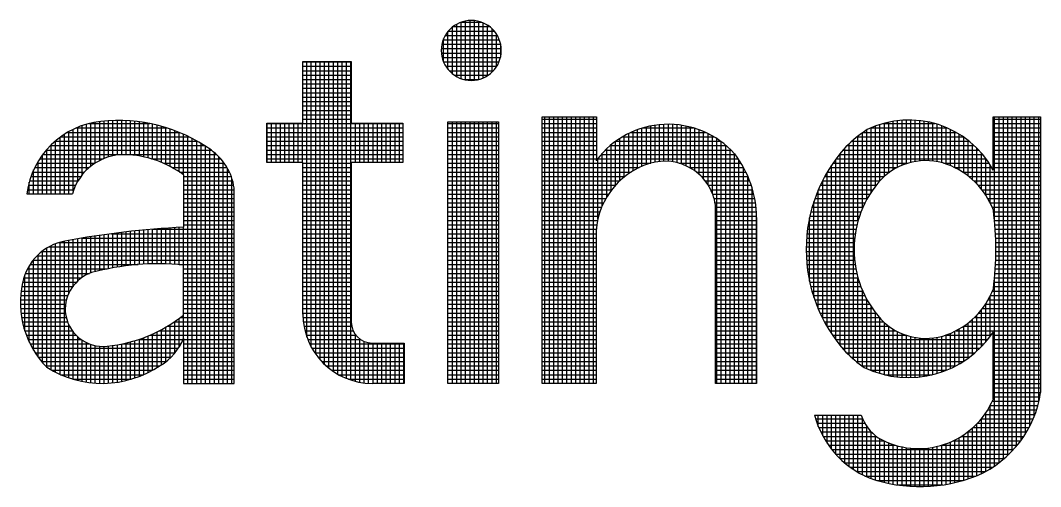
# Model space of a CAD drawing. Header units: inches. Extents: x 2203 to 3044, y -1 to 593.
# Drawn here: x 2920.937 to 2924.956, y 98.48 to 100.317 of the extents above; entities that cross this region are included whole.
import ezdxf

# ---------------------------------------------------------------- set-up
doc = ezdxf.new("R2010")
doc.units = ezdxf.units.IN
doc.header["$MEASUREMENT"] = 0
doc.layers.add('BG ÇÑ±¹Áö¿ª³\xad¹æ±â¼úÁÖ½ÄÈ¸»ç CI', color=7, linetype='Continuous')

msp = doc.modelspace()

# ---------------------------------------------------------------- linework, layer by layer
at = {"layer": 'BG ÇÑ±¹Áö¿ª³\xad¹æ±â¼úÁÖ½ÄÈ¸»ç CI', "color": 7, "linetype": 'Continuous', "lineweight": 25}
for p, q in [((2922.6723, 100.3099), (2922.7539, 100.3099)), ((2922.6733, 100.0877), (2922.6733, 100.3103)), ((2922.6906, 100.083), (2922.6906, 100.315)), ((2922.708, 100.0809), (2922.708, 100.3171)), ((2922.7254, 100.0815), (2922.7254, 100.3166)), ((2922.7427, 100.0846), (2922.7427, 100.3134)), ((2922.7601, 100.0906), (2922.7601, 100.3075)), ((2922.6212, 100.1247), (2922.6212, 100.2733)), ((2922.6227, 100.2752), (2922.8034, 100.2752)), ((2922.6385, 100.1073), (2922.6385, 100.2907)), ((2922.6409, 100.2926), (2922.7853, 100.2926)), ((2922.6559, 100.0956), (2922.6559, 100.3024)), ((2922.7774, 100.0999), (2922.7774, 100.2981)), ((2922.7948, 100.1136), (2922.7948, 100.2844)), ((2922.8122, 100.1346), (2922.8122, 100.2634)), ((2922.5974, 100.2231), (2922.8288, 100.2231)), ((2922.6024, 100.2405), (2922.8238, 100.2405)), ((2922.6038, 100.154), (2922.6038, 100.244)), ((2922.6106, 100.2579), (2922.8156, 100.2579)), ((2922.5951, 100.2058), (2922.8311, 100.2058)), ((2922.5954, 100.1884), (2922.8308, 100.1884)), ((2922.8295, 100.1788), (2922.8295, 100.2192)), ((2922.0498, 99.9123), (2922.0498, 100.1558)), ((2922.0498, 100.1558), (2922.2403, 100.1558)), ((2922.0498, 100.1537), (2922.2403, 100.1537)), ((2922.0655, 99.0688), (2922.0655, 100.1558)), ((2922.0829, 99.0298), (2922.0829, 100.1558)), ((2922.1002, 99.0019), (2922.1002, 100.1558)), ((2922.1176, 98.9799), (2922.1176, 100.1558)), ((2922.135, 98.9618), (2922.135, 100.1558)), ((2922.1523, 98.9466), (2922.1523, 100.1558)), ((2922.1697, 98.9338), (2922.1697, 100.1558)), ((2922.1871, 98.9229), (2922.1871, 100.1558)), ((2922.2044, 98.9138), (2922.2044, 100.1558)), ((2922.2218, 98.9061), (2922.2218, 100.1558)), ((2922.2391, 98.8999), (2922.2391, 100.1558)), ((2922.2403, 100.1558), (2922.2403, 99.9123)), ((2922.5983, 100.171), (2922.8279, 100.171)), ((2922.6039, 100.1537), (2922.8222, 100.1537)), ((2922.0498, 100.1363), (2922.2403, 100.1363)), ((2922.0498, 100.1189), (2922.2403, 100.1189)), ((2922.6129, 100.1363), (2922.8133, 100.1363)), ((2922.6262, 100.1189), (2922.8, 100.1189)), ((2922.0498, 100.1016), (2922.2403, 100.1016)), ((2922.0498, 100.0842), (2922.2403, 100.0842)), ((2922.0498, 100.0668), (2922.2403, 100.0668)), ((2922.6462, 100.1016), (2922.78, 100.1016)), ((2922.685, 100.0842), (2922.7412, 100.0842)), ((2922.0498, 100.0495), (2922.2403, 100.0495)), ((2922.0498, 100.0321), (2922.2403, 100.0321)), ((2922.0498, 100.0148), (2922.2403, 100.0148)), ((2922.0498, 99.9974), (2922.2403, 99.9974)), ((2922.0498, 99.98), (2922.2403, 99.98)), ((2922.0498, 99.9627), (2922.2403, 99.9627)), ((2922.0498, 99.9453), (2922.2403, 99.9453)), ((2921.1799, 99.7083), (2921.1799, 99.9024)), ((2921.1973, 99.7275), (2921.1973, 99.908)), ((2921.2065, 99.9106), (2921.4471, 99.9106)), ((2921.2146, 99.7428), (2921.2146, 99.9126)), ((2921.232, 99.7551), (2921.232, 99.9161)), ((2921.2494, 99.765), (2921.2494, 99.9187)), ((2921.2667, 99.7729), (2921.2667, 99.9205)), ((2921.2841, 99.779), (2921.2841, 99.9218)), ((2921.3015, 99.7834), (2921.3015, 99.9226)), ((2921.3188, 99.7863), (2921.3188, 99.923)), ((2921.3362, 99.7878), (2921.3362, 99.9228)), ((2921.3536, 99.7878), (2921.3536, 99.9222)), ((2921.3709, 99.7868), (2921.3709, 99.9211)), ((2921.3883, 99.785), (2921.3883, 99.9195)), ((2921.4057, 99.7825), (2921.4057, 99.9175)), ((2921.423, 99.7792), (2921.423, 99.9149)), ((2921.4404, 99.7751), (2921.4404, 99.9119)), ((2921.4577, 99.7701), (2921.4577, 99.9083)), ((2921.4751, 99.7644), (2921.4751, 99.9043)), ((2921.907, 99.7575), (2921.907, 99.9123)), ((2921.907, 99.9123), (2922.0498, 99.9123)), ((2921.907, 99.9106), (2922.4438, 99.9106)), ((2921.9092, 99.7575), (2921.9092, 99.9123)), ((2921.9266, 99.7575), (2921.9266, 99.9123)), ((2921.944, 99.7575), (2921.944, 99.9123)), ((2921.9613, 99.7575), (2921.9613, 99.9123)), ((2921.9787, 99.7575), (2921.9787, 99.9123)), ((2921.996, 99.7575), (2921.996, 99.9123)), ((2922.0134, 99.7575), (2922.0134, 99.9123)), ((2922.0308, 99.7575), (2922.0308, 99.9123)), ((2922.0481, 99.7575), (2922.0481, 99.9123)), ((2922.0498, 99.9279), (2922.2403, 99.9279)), ((2922.2403, 99.9123), (2922.4438, 99.9123)), ((2922.2565, 99.7575), (2922.2565, 99.9123)), ((2922.2739, 99.7575), (2922.2739, 99.9123)), ((2922.2912, 99.7575), (2922.2912, 99.9123)), ((2922.3086, 99.7575), (2922.3086, 99.9123)), ((2922.326, 99.7575), (2922.326, 99.9123)), ((2922.3433, 99.7575), (2922.3433, 99.9123)), ((2922.3607, 99.7575), (2922.3607, 99.9123)), ((2922.3781, 99.7575), (2922.3781, 99.9123)), ((2922.3954, 99.7575), (2922.3954, 99.9123)), ((2922.4128, 99.7575), (2922.4128, 99.9123)), ((2922.4302, 99.7575), (2922.4302, 99.9123)), ((2922.4438, 99.9123), (2922.4438, 99.7575)), ((2922.6202, 99.9175), (2922.8199, 99.9175)), ((2922.6202, 98.8866), (2922.6202, 99.9175)), ((2922.6202, 99.9106), (2922.8199, 99.9106)), ((2922.6212, 98.8866), (2922.6212, 99.9175)), ((2922.6385, 98.8866), (2922.6385, 99.9175)), ((2922.6559, 98.8866), (2922.6559, 99.9175)), ((2922.6733, 98.8866), (2922.6733, 99.9175)), ((2922.6906, 98.8866), (2922.6906, 99.9175)), ((2922.708, 98.8866), (2922.708, 99.9175)), ((2922.7254, 98.8866), (2922.7254, 99.9175)), ((2922.7427, 98.8866), (2922.7427, 99.9175)), ((2922.7601, 98.8866), (2922.7601, 99.9175)), ((2922.7774, 98.8866), (2922.7774, 99.9175)), ((2922.7948, 98.8866), (2922.7948, 99.9175)), ((2922.8122, 98.8866), (2922.8122, 99.9175)), ((2922.8199, 99.9175), (2922.8199, 98.8866)), ((2922.9917, 98.8866), (2922.9917, 99.937)), ((2922.9917, 99.937), (2923.2066, 99.937)), ((2922.9917, 99.9279), (2923.2066, 99.9279)), ((2922.9917, 99.9106), (2923.2066, 99.9106)), ((2923.0032, 98.8866), (2923.0032, 99.937)), ((2923.0206, 98.8866), (2923.0206, 99.937)), ((2923.0379, 98.8866), (2923.0379, 99.937)), ((2923.0553, 98.8866), (2923.0553, 99.937)), ((2923.0726, 98.8866), (2923.0726, 99.937)), ((2923.09, 98.8866), (2923.09, 99.937)), ((2923.1074, 98.8866), (2923.1074, 99.937)), ((2923.1247, 98.8866), (2923.1247, 99.937)), ((2923.1421, 98.8866), (2923.1421, 99.937)), ((2923.1595, 98.8866), (2923.1595, 99.937)), ((2923.1768, 98.8866), (2923.1768, 99.937)), ((2923.1942, 98.8866), (2923.1942, 99.937)), ((2923.2066, 99.937), (2923.2066, 99.7668)), ((2923.4373, 99.7585), (2923.4373, 99.904)), ((2923.4547, 99.7611), (2923.4547, 99.9061)), ((2923.472, 99.7622), (2923.472, 99.9073)), ((2923.4894, 99.7617), (2923.4894, 99.9077)), ((2923.5068, 99.7598), (2923.5068, 99.9073)), ((2923.5241, 99.7563), (2923.5241, 99.9059)), ((2923.5415, 99.7511), (2923.5415, 99.9037)), ((2924.3229, 99.6853), (2924.3229, 99.9069)), ((2924.3352, 99.9106), (2924.5389, 99.9106)), ((2924.3403, 99.7025), (2924.3403, 99.9119)), ((2924.3576, 99.7166), (2924.3576, 99.9161)), ((2924.375, 99.7283), (2924.375, 99.9194)), ((2924.3923, 99.738), (2924.3923, 99.9219)), ((2924.4097, 99.746), (2924.4097, 99.9235)), ((2924.4271, 99.7524), (2924.4271, 99.9244)), ((2924.4444, 99.7574), (2924.4444, 99.9245)), ((2924.4618, 99.761), (2924.4618, 99.9237)), ((2924.4792, 99.7633), (2924.4792, 99.9222)), ((2924.4965, 99.7644), (2924.4965, 99.9198)), ((2924.5139, 99.7643), (2924.5139, 99.9166)), ((2924.5313, 99.7629), (2924.5313, 99.9126)), ((2924.5486, 99.7603), (2924.5486, 99.9077)), ((2924.566, 99.7564), (2924.566, 99.9019)), ((2924.7693, 99.7272), (2924.7693, 99.9376)), ((2924.7693, 99.9376), (2924.9555, 99.9376)), ((2924.7693, 99.9279), (2924.9555, 99.9279)), ((2924.7693, 99.9106), (2924.9555, 99.9106)), ((2924.7744, 99.5237), (2924.7744, 99.9376)), ((2924.7917, 98.5735), (2924.7917, 99.9376)), ((2924.8091, 98.5874), (2924.8091, 99.9376)), ((2924.8265, 98.6028), (2924.8265, 99.9376)), ((2924.8438, 98.6201), (2924.8438, 99.9376)), ((2924.8612, 98.6396), (2924.8612, 99.9376)), ((2924.8786, 98.6619), (2924.8786, 99.9376)), ((2924.8959, 98.6876), (2924.8959, 99.9376)), ((2924.9133, 98.7183), (2924.9133, 99.9376)), ((2924.9306, 98.7569), (2924.9306, 99.9376)), ((2924.948, 98.8121), (2924.948, 99.9376)), ((2924.9555, 99.9376), (2924.9555, 98.8513)), ((2921.1105, 99.6341), (2921.1105, 99.8684)), ((2921.1226, 99.8758), (2921.5619, 99.8758)), ((2921.1278, 99.6341), (2921.1278, 99.8789)), ((2921.1452, 99.6446), (2921.1452, 99.8879)), ((2921.1566, 99.8932), (2921.5141, 99.8932)), ((2921.1626, 99.6828), (2921.1626, 99.8958)), ((2921.4925, 99.7577), (2921.4925, 99.8997)), ((2921.5098, 99.7501), (2921.5098, 99.8946)), ((2921.5272, 99.7415), (2921.5272, 99.8889)), ((2921.5446, 99.7318), (2921.5446, 99.8826)), ((2921.5619, 99.7209), (2921.5619, 99.8758)), ((2921.5793, 99.7088), (2921.5793, 99.8684)), ((2921.907, 99.8932), (2922.4438, 99.8932)), ((2921.907, 99.8758), (2922.4438, 99.8758)), ((2922.6202, 99.8932), (2922.8199, 99.8932)), ((2922.6202, 99.8758), (2922.8199, 99.8758)), ((2922.9917, 99.8932), (2923.2066, 99.8932)), ((2922.9917, 99.8758), (2923.2066, 99.8758)), ((2923.3157, 99.7005), (2923.3157, 99.8625)), ((2923.3331, 99.7134), (2923.3331, 99.8716)), ((2923.342, 99.8758), (2923.6352, 99.8758)), ((2923.3505, 99.7245), (2923.3505, 99.8796)), ((2923.3678, 99.7339), (2923.3678, 99.8864)), ((2923.3852, 99.742), (2923.3852, 99.8922)), ((2923.3884, 99.8932), (2923.5888, 99.8932)), ((2923.4026, 99.7488), (2923.4026, 99.8971)), ((2923.4199, 99.7543), (2923.4199, 99.901)), ((2923.5589, 99.7442), (2923.5589, 99.9007)), ((2923.5762, 99.7353), (2923.5762, 99.8967)), ((2923.5936, 99.724), (2923.5936, 99.8917)), ((2923.6109, 99.7099), (2923.6109, 99.8858)), ((2923.6283, 99.692), (2923.6283, 99.8789)), ((2923.6457, 99.6685), (2923.6457, 99.8708)), ((2923.663, 99.634), (2923.663, 99.8616)), ((2924.2534, 99.5756), (2924.2534, 99.8742)), ((2924.2558, 99.8758), (2924.6227, 99.8758)), ((2924.2708, 99.6113), (2924.2708, 99.8858)), ((2924.2863, 99.8932), (2924.5878, 99.8932)), ((2924.2882, 99.6401), (2924.2882, 99.894)), ((2924.3055, 99.6643), (2924.3055, 99.9009)), ((2924.5834, 99.7511), (2924.5834, 99.8951)), ((2924.6007, 99.7444), (2924.6007, 99.8873)), ((2924.6181, 99.7365), (2924.6181, 99.8784)), ((2924.6354, 99.7272), (2924.6354, 99.8683)), ((2924.7693, 99.8932), (2924.9555, 99.8932)), ((2924.7693, 99.8758), (2924.9555, 99.8758)), ((2921.0553, 99.8237), (2921.6623, 99.8237)), ((2921.0584, 99.6341), (2921.0584, 99.8268)), ((2921.074, 99.8411), (2921.6335, 99.8411)), ((2921.0757, 99.6341), (2921.0757, 99.8426)), ((2921.0931, 99.6341), (2921.0931, 99.8564)), ((2921.096, 99.8585), (2921.6005, 99.8585)), ((2921.5967, 98.8866), (2921.5967, 99.8604)), ((2921.614, 98.8866), (2921.614, 99.8517)), ((2921.6314, 98.8866), (2921.6314, 99.8423)), ((2921.6488, 98.8866), (2921.6488, 99.8322)), ((2921.6661, 98.8866), (2921.6661, 99.8213)), ((2921.907, 99.8585), (2922.4438, 99.8585)), ((2921.907, 99.8411), (2922.4438, 99.8411)), ((2921.907, 99.8237), (2922.4438, 99.8237)), ((2922.6202, 99.8585), (2922.8199, 99.8585)), ((2922.6202, 99.8411), (2922.8199, 99.8411)), ((2922.6202, 99.8237), (2922.8199, 99.8237)), ((2922.9917, 99.8585), (2923.2066, 99.8585)), ((2922.9917, 99.8411), (2923.2066, 99.8411)), ((2922.9917, 99.8237), (2923.2066, 99.8237)), ((2923.2601, 99.8237), (2923.7171, 99.8237)), ((2923.2637, 99.6467), (2923.2637, 99.8267)), ((2923.281, 99.6678), (2923.281, 99.8402)), ((2923.2823, 99.8411), (2923.6949, 99.8411)), ((2923.2984, 99.6855), (2923.2984, 99.852)), ((2923.3088, 99.8585), (2923.6684, 99.8585)), ((2923.6804, 98.8866), (2923.6804, 99.851)), ((2923.6978, 98.8866), (2923.6978, 99.839)), ((2923.7151, 98.8866), (2923.7151, 99.8254)), ((2924.194, 99.8237), (2924.6942, 99.8237)), ((2924.2013, 98.9976), (2924.2013, 99.8311)), ((2924.2121, 99.8411), (2924.6741, 99.8411)), ((2924.2187, 98.9817), (2924.2187, 99.847)), ((2924.2325, 99.8585), (2924.6507, 99.8585)), ((2924.2361, 99.5261), (2924.2361, 99.8613)), ((2924.6528, 99.7164), (2924.6528, 99.857)), ((2924.6702, 99.7039), (2924.6702, 99.8442)), ((2924.6875, 99.6894), (2924.6875, 99.8297)), ((2924.7693, 99.8585), (2924.9555, 99.8585)), ((2924.7693, 99.8411), (2924.9555, 99.8411)), ((2924.7693, 99.8237), (2924.9555, 99.8237)), ((2921.0236, 99.6341), (2921.0236, 99.7868)), ((2921.0253, 99.789), (2921.7095, 99.789)), ((2921.0392, 99.8064), (2921.6881, 99.8064)), ((2921.041, 99.6341), (2921.041, 99.8084)), ((2921.6835, 98.8866), (2921.6835, 99.8096)), ((2921.7009, 98.8866), (2921.7009, 99.7966)), ((2921.907, 99.8064), (2922.4438, 99.8064)), ((2921.907, 99.789), (2922.4438, 99.789)), ((2922.6202, 99.8064), (2922.8199, 99.8064)), ((2922.6202, 99.789), (2922.8199, 99.789)), ((2922.9917, 99.8064), (2923.2066, 99.8064)), ((2922.9917, 99.789), (2923.2066, 99.789)), ((2923.2247, 99.789), (2923.7522, 99.789)), ((2923.2289, 99.587), (2923.2289, 99.7937)), ((2923.2412, 99.8064), (2923.736, 99.8064)), ((2923.2463, 99.6208), (2923.2463, 99.8113)), ((2923.7325, 98.8866), (2923.7325, 99.8098)), ((2923.7499, 98.8866), (2923.7499, 99.792)), ((2924.1635, 99.789), (2924.7272, 99.789)), ((2924.1666, 99.0358), (2924.1666, 99.7929)), ((2924.178, 99.8064), (2924.7117, 99.8064)), ((2924.184, 99.0156), (2924.184, 99.8131)), ((2924.7049, 99.6724), (2924.7049, 99.8134)), ((2924.7223, 99.6523), (2924.7223, 99.7948)), ((2924.7693, 99.8064), (2924.9555, 99.8064)), ((2924.7693, 99.789), (2924.9555, 99.789)), ((2921.0025, 99.7543), (2921.2307, 99.7543)), ((2921.0063, 99.6341), (2921.0063, 99.7607)), ((2921.0131, 99.7716), (2921.2637, 99.7716)), ((2921.4527, 99.7716), (2921.7265, 99.7716)), ((2921.5005, 99.7543), (2921.7402, 99.7543)), ((2921.7182, 98.8866), (2921.7182, 99.7806)), ((2921.7356, 98.8866), (2921.7356, 99.7605)), ((2921.907, 99.7716), (2922.4438, 99.7716)), ((2922.0498, 99.7575), (2921.907, 99.7575)), ((2922.0498, 99.16), (2922.0498, 99.7575)), ((2922.0498, 99.7543), (2922.2403, 99.7543)), ((2922.4438, 99.7575), (2922.2403, 99.7575)), ((2922.2403, 99.7575), (2922.2403, 99.1285)), ((2922.6202, 99.7716), (2922.8199, 99.7716)), ((2922.6202, 99.7543), (2922.8199, 99.7543)), ((2922.9917, 99.7716), (2923.2066, 99.7716)), ((2922.9917, 99.7543), (2923.4198, 99.7543)), ((2923.2102, 99.7716), (2923.7646, 99.7716)), ((2923.2116, 99.5341), (2923.2116, 99.7733)), ((2923.5316, 99.7543), (2923.7757, 99.7543)), ((2923.7672, 98.8866), (2923.7672, 99.7677)), ((2924.1319, 99.0827), (2924.1319, 99.746)), ((2924.1375, 99.7543), (2924.4331, 99.7543)), ((2924.1492, 99.058), (2924.1492, 99.7706)), ((2924.15, 99.7716), (2924.7409, 99.7716)), ((2924.5734, 99.7543), (2924.753, 99.7543)), ((2924.7396, 99.6281), (2924.7396, 99.7733)), ((2924.757, 99.5975), (2924.757, 99.7482)), ((2924.7693, 99.7716), (2924.9555, 99.7716)), ((2924.7693, 99.7543), (2924.9555, 99.7543)), ((2920.9785, 99.7022), (2921.1753, 99.7022)), ((2920.9853, 99.7196), (2921.1896, 99.7196)), ((2920.9889, 99.6341), (2920.9889, 99.7277)), ((2920.9933, 99.7369), (2921.2075, 99.7369)), ((2921.5356, 99.7369), (2921.7513, 99.7369)), ((2921.564, 99.7196), (2921.7604, 99.7196)), ((2921.5797, 99.7085), (2921.5797, 99.5023)), ((2921.5797, 99.7022), (2921.7676, 99.7022)), ((2921.7529, 98.8866), (2921.7529, 99.7341)), ((2922.0498, 99.7369), (2922.2403, 99.7369)), ((2922.0498, 99.7196), (2922.2403, 99.7196)), ((2922.0498, 99.7022), (2922.2403, 99.7022)), ((2922.6202, 99.7369), (2922.8199, 99.7369)), ((2922.6202, 99.7196), (2922.8199, 99.7196)), ((2922.6202, 99.7022), (2922.8199, 99.7022)), ((2922.9917, 99.7369), (2923.3739, 99.7369)), ((2922.9917, 99.7196), (2923.3424, 99.7196)), ((2922.9917, 99.7022), (2923.3179, 99.7022)), ((2923.5733, 99.7369), (2923.7857, 99.7369)), ((2923.5995, 99.7196), (2923.7946, 99.7196)), ((2923.619, 99.7022), (2923.8025, 99.7022)), ((2923.7846, 98.8866), (2923.7846, 99.7389)), ((2923.802, 98.8866), (2923.802, 99.7036)), ((2924.1053, 99.7022), (2924.3399, 99.7022)), ((2924.1145, 99.1104), (2924.1145, 99.7183)), ((2924.1153, 99.7196), (2924.3617, 99.7196)), ((2924.126, 99.7369), (2924.3902, 99.7369)), ((2924.6173, 99.7369), (2924.7638, 99.7369)), ((2924.648, 99.7196), (2924.9555, 99.7196)), ((2924.6724, 99.7022), (2924.9555, 99.7022)), ((2924.7693, 99.7369), (2924.9555, 99.7369)), ((2920.9682, 99.6675), (2921.1545, 99.6675)), ((2920.9715, 99.6341), (2920.9715, 99.6803)), ((2920.9728, 99.6848), (2921.1637, 99.6848)), ((2921.5797, 99.6848), (2921.7731, 99.6848)), ((2921.5797, 99.6675), (2921.7772, 99.6675)), ((2921.7703, 98.8866), (2921.7703, 99.6942)), ((2922.0498, 99.6848), (2922.2403, 99.6848)), ((2922.0498, 99.6675), (2922.2403, 99.6675)), ((2922.6202, 99.6848), (2922.8199, 99.6848)), ((2922.6202, 99.6675), (2922.8199, 99.6675)), ((2922.9917, 99.6848), (2923.2977, 99.6848)), ((2922.9917, 99.6675), (2923.2807, 99.6675)), ((2923.6342, 99.6848), (2923.8096, 99.6848)), ((2923.6463, 99.6675), (2923.8157, 99.6675)), ((2924.0878, 99.6675), (2924.308, 99.6675)), ((2924.0962, 99.6848), (2924.3225, 99.6848)), ((2924.0972, 99.142), (2924.0972, 99.6867)), ((2924.6925, 99.6848), (2924.9555, 99.6848)), ((2924.7095, 99.6675), (2924.9555, 99.6675)), ((2920.962, 99.6341), (2921.1419, 99.6341)), ((2920.9645, 99.6501), (2921.1471, 99.6501)), ((2921.5797, 99.6501), (2921.7789, 99.6501)), ((2921.5797, 99.6327), (2921.7789, 99.6327)), ((2921.7789, 98.8866), (2921.7789, 99.657)), ((2922.0498, 99.6501), (2922.2403, 99.6501)), ((2922.0498, 99.6327), (2922.2403, 99.6327)), ((2922.6202, 99.6501), (2922.8199, 99.6501)), ((2922.6202, 99.6327), (2922.8199, 99.6327)), ((2922.9917, 99.6501), (2923.2662, 99.6501)), ((2922.9917, 99.6327), (2923.2538, 99.6327)), ((2923.656, 99.6501), (2923.821, 99.6501)), ((2923.6635, 99.6327), (2923.8255, 99.6327)), ((2923.8193, 98.8866), (2923.8193, 99.6559)), ((2924.0729, 99.6327), (2924.2834, 99.6327)), ((2924.0798, 99.1791), (2924.0798, 99.6496)), ((2924.08, 99.6501), (2924.295, 99.6501)), ((2924.724, 99.6501), (2924.9555, 99.6501)), ((2924.7366, 99.6327), (2924.9555, 99.6327)), ((2921.5797, 99.6154), (2921.7789, 99.6154)), ((2921.5797, 99.598), (2921.7789, 99.598)), ((2921.5797, 99.5806), (2921.7789, 99.5806)), ((2922.0498, 99.6154), (2922.2403, 99.6154)), ((2922.0498, 99.598), (2922.2403, 99.598)), ((2922.0498, 99.5806), (2922.2403, 99.5806)), ((2922.6202, 99.6154), (2922.8199, 99.6154)), ((2922.6202, 99.598), (2922.8199, 99.598)), ((2922.6202, 99.5806), (2922.8199, 99.5806)), ((2922.9917, 99.6154), (2923.2431, 99.6154)), ((2922.9917, 99.598), (2923.234, 99.598)), ((2922.9917, 99.5806), (2923.2262, 99.5806)), ((2923.6693, 99.6154), (2923.8292, 99.6154)), ((2923.6733, 99.598), (2923.8321, 99.598)), ((2923.6747, 98.8866), (2923.6747, 99.5897)), ((2923.6747, 99.5806), (2923.8344, 99.5806)), ((2924.0553, 99.5806), (2924.2556, 99.5806)), ((2924.0606, 99.598), (2924.2638, 99.598)), ((2924.0624, 99.225), (2924.0624, 99.6036)), ((2924.0664, 99.6154), (2924.273, 99.6154)), ((2924.7474, 99.6154), (2924.9555, 99.6154)), ((2924.7567, 99.598), (2924.9555, 99.598)), ((2924.7647, 99.5806), (2924.9555, 99.5806)), ((2921.5797, 99.5633), (2921.7789, 99.5633)), ((2921.5797, 99.5459), (2921.7789, 99.5459)), ((2922.0498, 99.5633), (2922.2403, 99.5633)), ((2922.0498, 99.5459), (2922.2403, 99.5459)), ((2922.6202, 99.5633), (2922.8199, 99.5633)), ((2922.6202, 99.5459), (2922.8199, 99.5459)), ((2922.9917, 99.5633), (2923.2198, 99.5633)), ((2922.9917, 99.5459), (2923.2145, 99.5459)), ((2923.6747, 99.5633), (2923.8358, 99.5633)), ((2923.6747, 99.5459), (2923.8366, 99.5459)), ((2923.8367, 98.8866), (2923.8367, 99.5418)), ((2923.8367, 99.5401), (2923.8367, 98.8866)), ((2924.0465, 99.5459), (2924.2422, 99.5459)), ((2924.0506, 99.5633), (2924.2484, 99.5633)), ((2924.7701, 99.5633), (2924.9555, 99.5633)), ((2924.7721, 99.5459), (2924.9555, 99.5459)), ((2921.5446, 99.3561), (2921.5446, 99.5003)), ((2921.5619, 99.3549), (2921.5619, 99.5013)), ((2921.5793, 99.3534), (2921.5793, 99.5022)), ((2921.5797, 99.5285), (2921.7789, 99.5285)), ((2921.5797, 99.5112), (2921.7789, 99.5112)), ((2922.0498, 99.5285), (2922.2403, 99.5285)), ((2922.0498, 99.5112), (2922.2403, 99.5112)), ((2922.6202, 99.5285), (2922.8199, 99.5285)), ((2922.6202, 99.5112), (2922.8199, 99.5112)), ((2922.9917, 99.5285), (2923.2104, 99.5285)), ((2922.9917, 99.5112), (2923.2073, 99.5112)), ((2923.6747, 99.5285), (2923.8367, 99.5285)), ((2923.6747, 99.5112), (2923.8367, 99.5112)), ((2924.0398, 99.5112), (2924.2322, 99.5112)), ((2924.0429, 99.5285), (2924.2368, 99.5285)), ((2924.0451, 99.2894), (2924.0451, 99.5393)), ((2924.7739, 99.5285), (2924.9555, 99.5285)), ((2924.7755, 99.5112), (2924.9555, 99.5112)), ((2921.1973, 99.3146), (2921.1973, 99.4621)), ((2921.2146, 99.3223), (2921.2146, 99.4649)), ((2921.232, 99.327), (2921.232, 99.4675)), ((2921.2494, 99.3313), (2921.2494, 99.4701)), ((2921.2667, 99.3352), (2921.2667, 99.4726)), ((2921.2841, 99.3387), (2921.2841, 99.475)), ((2921.2952, 99.4765), (2921.7789, 99.4765)), ((2921.3015, 99.342), (2921.3015, 99.4773)), ((2921.3188, 99.345), (2921.3188, 99.4795)), ((2921.3362, 99.3476), (2921.3362, 99.4816)), ((2921.3536, 99.35), (2921.3536, 99.4837)), ((2921.3709, 99.352), (2921.3709, 99.4856)), ((2921.3883, 99.3538), (2921.3883, 99.4875)), ((2921.4057, 99.3552), (2921.4057, 99.4893)), ((2921.423, 99.3564), (2921.423, 99.4909)), ((2921.4404, 99.3572), (2921.4404, 99.4925)), ((2921.4548, 99.4938), (2921.7789, 99.4938)), ((2921.4577, 99.3578), (2921.4577, 99.4941)), ((2921.4751, 99.3581), (2921.4751, 99.4955)), ((2921.4925, 99.358), (2921.4925, 99.4968)), ((2921.5098, 99.3577), (2921.5098, 99.4981)), ((2921.5272, 99.3571), (2921.5272, 99.4993)), ((2922.0498, 99.4938), (2922.2403, 99.4938)), ((2922.0498, 99.4765), (2922.2403, 99.4765)), ((2922.6202, 99.4938), (2922.8199, 99.4938)), ((2922.6202, 99.4765), (2922.8199, 99.4765)), ((2922.9917, 99.4938), (2923.2053, 99.4938)), ((2922.9917, 99.4765), (2923.2043, 99.4765)), ((2923.2043, 99.4626), (2923.2043, 98.8866)), ((2923.6747, 99.4938), (2923.8367, 99.4938)), ((2923.6747, 99.4765), (2923.8367, 99.4765)), ((2924.0353, 99.4765), (2924.2255, 99.4765)), ((2924.0373, 99.4938), (2924.2284, 99.4938)), ((2924.7767, 99.4938), (2924.9555, 99.4938)), ((2924.7778, 99.4765), (2924.9555, 99.4765)), ((2921.041, 98.9498), (2921.041, 99.4197)), ((2921.049, 99.4244), (2921.7789, 99.4244)), ((2921.0584, 98.9394), (2921.0584, 99.4293)), ((2921.0757, 98.9301), (2921.0757, 99.4369)), ((2921.0896, 99.4417), (2921.7789, 99.4417)), ((2921.0931, 98.9219), (2921.0931, 99.4428)), ((2921.1105, 98.9146), (2921.1105, 99.447)), ((2921.1278, 99.2421), (2921.1278, 99.4502)), ((2921.1452, 99.2709), (2921.1452, 99.4533)), ((2921.1626, 99.2901), (2921.1626, 99.4563)), ((2921.1788, 99.4591), (2921.7789, 99.4591)), ((2921.1799, 99.3041), (2921.1799, 99.4593)), ((2922.0498, 99.4591), (2922.2403, 99.4591)), ((2922.0498, 99.4417), (2922.2403, 99.4417)), ((2922.0498, 99.4244), (2922.2403, 99.4244)), ((2922.6202, 99.4591), (2922.8199, 99.4591)), ((2922.6202, 99.4417), (2922.8199, 99.4417)), ((2922.6202, 99.4244), (2922.8199, 99.4244)), ((2922.9917, 99.4591), (2923.2043, 99.4591)), ((2922.9917, 99.4417), (2923.2043, 99.4417)), ((2922.9917, 99.4244), (2923.2043, 99.4244)), ((2923.6747, 99.4591), (2923.8367, 99.4591)), ((2923.6747, 99.4417), (2923.8367, 99.4417)), ((2923.6747, 99.4244), (2923.8367, 99.4244)), ((2924.0324, 99.4244), (2924.2212, 99.4244)), ((2924.0329, 99.4417), (2924.2219, 99.4417)), ((2924.0338, 99.4591), (2924.2233, 99.4591)), ((2924.7786, 99.4591), (2924.9555, 99.4591)), ((2924.7791, 99.4417), (2924.9555, 99.4417)), ((2924.7794, 99.4244), (2924.9555, 99.4244)), ((2921.003, 99.3896), (2921.7789, 99.3896)), ((2921.0063, 98.9908), (2921.0063, 99.3928)), ((2921.0227, 99.407), (2921.7789, 99.407)), ((2921.0236, 98.9687), (2921.0236, 99.4077)), ((2922.0498, 99.407), (2922.2403, 99.407)), ((2922.0498, 99.3896), (2922.2403, 99.3896)), ((2922.6202, 99.407), (2922.8199, 99.407)), ((2922.6202, 99.3896), (2922.8199, 99.3896)), ((2922.9917, 99.407), (2923.2043, 99.407)), ((2922.9917, 99.3896), (2923.2043, 99.3896)), ((2923.6747, 99.407), (2923.8367, 99.407)), ((2923.6747, 99.3896), (2923.8367, 99.3896)), ((2924.0324, 99.407), (2924.2212, 99.407)), ((2924.0328, 99.3896), (2924.2217, 99.3896)), ((2924.7791, 99.3896), (2924.9555, 99.3896)), ((2924.7794, 99.407), (2924.9555, 99.407)), ((2920.9715, 99.0497), (2920.9715, 99.3496)), ((2920.9749, 99.3549), (2921.4014, 99.3549)), ((2920.9874, 99.3723), (2921.7789, 99.3723)), ((2920.9889, 99.0171), (2920.9889, 99.3741)), ((2921.5622, 99.3549), (2921.7789, 99.3549)), ((2921.5797, 99.156), (2921.5797, 99.3536)), ((2922.0498, 99.3723), (2922.2403, 99.3723)), ((2922.0498, 99.3549), (2922.2403, 99.3549)), ((2922.6202, 99.3723), (2922.8199, 99.3723)), ((2922.6202, 99.3549), (2922.8199, 99.3549)), ((2922.9917, 99.3723), (2923.2043, 99.3723)), ((2922.9917, 99.3549), (2923.2043, 99.3549)), ((2923.6747, 99.3723), (2923.8367, 99.3723)), ((2923.6747, 99.3549), (2923.8367, 99.3549)), ((2924.0337, 99.3723), (2924.223, 99.3723)), ((2924.0351, 99.3549), (2924.2251, 99.3549)), ((2924.7779, 99.3549), (2924.9555, 99.3549)), ((2924.7787, 99.3723), (2924.9555, 99.3723)), ((2920.9505, 99.3028), (2921.178, 99.3028)), ((2920.9542, 99.094), (2920.9542, 99.3135)), ((2920.9568, 99.3202), (2921.2093, 99.3202)), ((2920.9648, 99.3375), (2921.2781, 99.3375)), ((2921.5797, 99.3375), (2921.7789, 99.3375)), ((2921.5797, 99.3202), (2921.7789, 99.3202)), ((2921.5797, 99.3028), (2921.7789, 99.3028)), ((2922.0498, 99.3375), (2922.2403, 99.3375)), ((2922.0498, 99.3202), (2922.2403, 99.3202)), ((2922.0498, 99.3028), (2922.2403, 99.3028)), ((2922.6202, 99.3375), (2922.8199, 99.3375)), ((2922.6202, 99.3202), (2922.8199, 99.3202)), ((2922.6202, 99.3028), (2922.8199, 99.3028)), ((2922.9917, 99.3375), (2923.2043, 99.3375)), ((2922.9917, 99.3202), (2923.2043, 99.3202)), ((2922.9917, 99.3028), (2923.2043, 99.3028)), ((2923.6747, 99.3375), (2923.8367, 99.3375)), ((2923.6747, 99.3202), (2923.8367, 99.3202)), ((2923.6747, 99.3028), (2923.8367, 99.3028)), ((2924.037, 99.3375), (2924.2279, 99.3375)), ((2924.0394, 99.3202), (2924.2316, 99.3202)), ((2924.0424, 99.3028), (2924.236, 99.3028)), ((2924.2361, 98.9674), (2924.2361, 99.3025)), ((2924.7742, 99.3028), (2924.9555, 99.3028)), ((2924.7744, 98.5611), (2924.7744, 99.3049)), ((2924.7757, 99.3202), (2924.9555, 99.3202)), ((2924.7769, 99.3375), (2924.9555, 99.3375)), ((2920.9425, 99.2681), (2921.1431, 99.2681)), ((2920.946, 99.2854), (2921.1578, 99.2854)), ((2921.5797, 99.2854), (2921.7789, 99.2854)), ((2921.5797, 99.2681), (2921.7789, 99.2681)), ((2922.0498, 99.2854), (2922.2403, 99.2854)), ((2922.0498, 99.2681), (2922.2403, 99.2681)), ((2922.6202, 99.2854), (2922.8199, 99.2854)), ((2922.6202, 99.2681), (2922.8199, 99.2681)), ((2922.9917, 99.2854), (2923.2043, 99.2854)), ((2922.9917, 99.2681), (2923.2043, 99.2681)), ((2923.6747, 99.2854), (2923.8367, 99.2854)), ((2923.6747, 99.2681), (2923.8367, 99.2681)), ((2924.0459, 99.2854), (2924.2413, 99.2854)), ((2924.0499, 99.2681), (2924.2474, 99.2681)), ((2924.7704, 99.2681), (2924.9555, 99.2681)), ((2924.7724, 99.2854), (2924.9555, 99.2854)), ((2920.9381, 99.2334), (2921.1241, 99.2334)), ((2920.9399, 99.2507), (2921.1321, 99.2507)), ((2921.5797, 99.2507), (2921.7789, 99.2507)), ((2921.5797, 99.2334), (2921.7789, 99.2334)), ((2922.0498, 99.2507), (2922.2403, 99.2507)), ((2922.0498, 99.2334), (2922.2403, 99.2334)), ((2922.6202, 99.2507), (2922.8199, 99.2507)), ((2922.6202, 99.2334), (2922.8199, 99.2334)), ((2922.9917, 99.2507), (2923.2043, 99.2507)), ((2922.9917, 99.2334), (2923.2043, 99.2334)), ((2923.6747, 99.2507), (2923.8367, 99.2507)), ((2923.6747, 99.2334), (2923.8367, 99.2334)), ((2924.0546, 99.2507), (2924.2545, 99.2507)), ((2924.0597, 99.2334), (2924.2625, 99.2334)), ((2924.2534, 98.9545), (2924.2534, 99.2531)), ((2924.757, 99.0716), (2924.757, 99.2312)), ((2924.7581, 99.2334), (2924.9555, 99.2334)), ((2924.7658, 99.2507), (2924.9555, 99.2507)), ((2920.937, 99.1986), (2921.1149, 99.1986)), ((2920.9371, 99.216), (2921.1184, 99.216)), ((2920.9377, 99.1813), (2921.1135, 99.1813)), ((2921.5797, 99.216), (2921.7789, 99.216)), ((2921.5797, 99.1986), (2921.7789, 99.1986)), ((2921.5797, 99.1813), (2921.7789, 99.1813)), ((2922.0498, 99.216), (2922.2403, 99.216)), ((2922.0498, 99.1986), (2922.2403, 99.1986)), ((2922.0498, 99.1813), (2922.2403, 99.1813)), ((2922.6202, 99.216), (2922.8199, 99.216)), ((2922.6202, 99.1986), (2922.8199, 99.1986)), ((2922.6202, 99.1813), (2922.8199, 99.1813)), ((2922.9917, 99.216), (2923.2043, 99.216)), ((2922.9917, 99.1986), (2923.2043, 99.1986)), ((2922.9917, 99.1813), (2923.2043, 99.1813)), ((2923.6747, 99.216), (2923.8367, 99.216)), ((2923.6747, 99.1986), (2923.8367, 99.1986)), ((2923.6747, 99.1813), (2923.8367, 99.1813)), ((2924.0655, 99.216), (2924.2716, 99.216)), ((2924.0719, 99.1986), (2924.2817, 99.1986)), ((2924.0789, 99.1813), (2924.2931, 99.1813)), ((2924.2708, 98.9448), (2924.2708, 99.2174)), ((2924.2882, 98.9375), (2924.2882, 99.1886)), ((2924.7261, 99.1813), (2924.9555, 99.1813)), ((2924.7384, 99.1986), (2924.9555, 99.1986)), ((2924.7396, 99.0498), (2924.7396, 99.2005)), ((2924.749, 99.216), (2924.9555, 99.216)), ((2920.9392, 99.1639), (2921.1141, 99.1639)), ((2920.9416, 99.1465), (2921.1173, 99.1465)), ((2921.5619, 99.0293), (2921.5619, 99.1424)), ((2921.5674, 99.1465), (2921.7789, 99.1465)), ((2921.5793, 99.0633), (2921.5793, 99.1557)), ((2921.5797, 99.1639), (2921.7789, 99.1639)), ((2922.0498, 99.1639), (2922.2403, 99.1639)), ((2922.0502, 99.1465), (2922.2403, 99.1465)), ((2922.6202, 99.1639), (2922.8199, 99.1639)), ((2922.6202, 99.1465), (2922.8199, 99.1465)), ((2922.9917, 99.1639), (2923.2043, 99.1639)), ((2922.9917, 99.1465), (2923.2043, 99.1465)), ((2923.6747, 99.1639), (2923.8367, 99.1639)), ((2923.6747, 99.1465), (2923.8367, 99.1465)), ((2924.0865, 99.1639), (2924.3059, 99.1639)), ((2924.0948, 99.1465), (2924.3201, 99.1465)), ((2924.3055, 98.9311), (2924.3055, 99.1643)), ((2924.3229, 98.9256), (2924.3229, 99.1434)), ((2924.6875, 98.9991), (2924.6875, 99.1393)), ((2924.6953, 99.1465), (2924.9555, 99.1465)), ((2924.7049, 99.0141), (2924.7049, 99.1563)), ((2924.7119, 99.1639), (2924.9555, 99.1639)), ((2924.7223, 99.0308), (2924.7223, 99.1763)), ((2920.9449, 99.1292), (2921.1227, 99.1292)), ((2920.949, 99.1118), (2921.1305, 99.1118)), ((2921.1278, 98.9083), (2921.1278, 99.1172)), ((2921.4925, 98.96), (2921.4925, 99.0985)), ((2921.5098, 98.972), (2921.5098, 99.1082)), ((2921.5159, 99.1118), (2921.7789, 99.1118)), ((2921.5272, 98.9868), (2921.5272, 99.1188)), ((2921.5431, 99.1292), (2921.7789, 99.1292)), ((2921.5446, 99.0053), (2921.5446, 99.1301)), ((2922.0516, 99.1292), (2922.2403, 99.1292)), ((2922.0541, 99.1118), (2922.242, 99.1118)), ((2922.6202, 99.1292), (2922.8199, 99.1292)), ((2922.6202, 99.1118), (2922.8199, 99.1118)), ((2922.9917, 99.1292), (2923.2043, 99.1292)), ((2922.9917, 99.1118), (2923.2043, 99.1118)), ((2923.6747, 99.1292), (2923.8367, 99.1292)), ((2923.6747, 99.1118), (2923.8367, 99.1118)), ((2924.1039, 99.1292), (2924.3369, 99.1292)), ((2924.1137, 99.1118), (2924.358, 99.1118)), ((2924.3403, 98.921), (2924.3403, 99.1262)), ((2924.3576, 98.9172), (2924.3576, 99.1121)), ((2924.375, 98.9142), (2924.375, 99.1004)), ((2924.6354, 98.9633), (2924.6354, 99.1014)), ((2924.6521, 99.1118), (2924.9555, 99.1118)), ((2924.6528, 98.974), (2924.6528, 99.1122)), ((2924.6702, 98.9858), (2924.6702, 99.1248)), ((2924.6757, 99.1292), (2924.9555, 99.1292)), ((2920.954, 99.0944), (2921.1413, 99.0944)), ((2920.96, 99.0771), (2921.156, 99.0771)), ((2920.967, 99.0597), (2921.1764, 99.0597)), ((2921.1452, 98.9028), (2921.1452, 99.0893)), ((2921.1626, 98.8982), (2921.1626, 99.0708)), ((2921.4025, 99.0597), (2921.5778, 99.0597)), ((2921.4057, 98.9141), (2921.4057, 99.0608)), ((2921.423, 98.9212), (2921.423, 99.067)), ((2921.4404, 98.9294), (2921.4404, 99.0739)), ((2921.448, 99.0771), (2921.7789, 99.0771)), ((2921.4577, 98.9386), (2921.4577, 99.0814)), ((2921.4751, 98.9489), (2921.4751, 99.0896)), ((2921.4847, 99.0944), (2921.7789, 99.0944)), ((2921.5797, 99.0642), (2921.5797, 98.8866)), ((2921.5797, 99.0597), (2921.7789, 99.0597)), ((2922.0578, 99.0944), (2922.2476, 99.0944)), ((2922.0627, 99.0771), (2922.2582, 99.0771)), ((2922.0689, 99.0597), (2922.2769, 99.0597)), ((2922.2565, 98.8949), (2922.2565, 99.0792)), ((2922.2739, 98.8911), (2922.2739, 99.0618)), ((2922.6202, 99.0944), (2922.8199, 99.0944)), ((2922.6202, 99.0771), (2922.8199, 99.0771)), ((2922.6202, 99.0597), (2922.8199, 99.0597)), ((2922.9917, 99.0944), (2923.2043, 99.0944)), ((2922.9917, 99.0771), (2923.2043, 99.0771)), ((2922.9917, 99.0597), (2923.2043, 99.0597)), ((2923.6747, 99.0944), (2923.8367, 99.0944)), ((2923.6747, 99.0771), (2923.8367, 99.0771)), ((2923.6747, 99.0597), (2923.8367, 99.0597)), ((2924.1243, 99.0944), (2924.3852, 99.0944)), ((2924.1357, 99.0771), (2924.4247, 99.0771)), ((2924.148, 99.0597), (2924.7478, 99.0597)), ((2924.3923, 98.9119), (2924.3923, 99.0907)), ((2924.4097, 98.9105), (2924.4097, 99.0827)), ((2924.4271, 98.9097), (2924.4271, 99.0763)), ((2924.4444, 98.9098), (2924.4444, 99.0713)), ((2924.4618, 98.9106), (2924.4618, 99.0677)), ((2924.4792, 98.9121), (2924.4792, 99.0653)), ((2924.4965, 98.9144), (2924.4965, 99.0642)), ((2924.5139, 98.9175), (2924.5139, 99.0644)), ((2924.5313, 98.9214), (2924.5313, 99.0657)), ((2924.5486, 98.9261), (2924.5486, 99.0684)), ((2924.566, 98.9317), (2924.566, 99.0723)), ((2924.5818, 99.0771), (2924.761, 99.0771)), ((2924.5834, 98.9381), (2924.5834, 99.0776)), ((2924.6007, 98.9455), (2924.6007, 99.0842)), ((2924.6181, 98.9539), (2924.6181, 99.0922)), ((2924.6226, 99.0944), (2924.9555, 99.0944)), ((2924.7693, 98.8257), (2924.7693, 99.0891)), ((2924.7693, 99.0771), (2924.9555, 99.0771)), ((2924.7693, 99.0597), (2924.9555, 99.0597)), ((2920.9751, 99.0423), (2921.2087, 99.0423)), ((2920.9843, 99.025), (2921.5592, 99.025)), ((2921.1799, 98.8943), (2921.1799, 99.0573)), ((2921.1973, 98.8913), (2921.1973, 99.0473)), ((2921.2146, 98.889), (2921.2146, 99.0402)), ((2921.232, 98.8875), (2921.232, 99.0354)), ((2921.2494, 98.8867), (2921.2494, 99.0328)), ((2921.2667, 98.8867), (2921.2667, 99.0322)), ((2921.2841, 98.8874), (2921.2841, 99.0336)), ((2921.3015, 98.8889), (2921.3015, 99.0358)), ((2921.3188, 98.8911), (2921.3188, 99.0386)), ((2921.3362, 98.8941), (2921.3362, 99.0419)), ((2921.3385, 99.0423), (2921.5695, 99.0423)), ((2921.3536, 98.8978), (2921.3536, 99.0457)), ((2921.3709, 98.9024), (2921.3709, 99.0502)), ((2921.3883, 98.9078), (2921.3883, 99.0552)), ((2921.5797, 99.0423), (2921.7789, 99.0423)), ((2921.5797, 99.025), (2921.7789, 99.025)), ((2922.0765, 99.0423), (2922.4484, 99.0423)), ((2922.0855, 99.025), (2922.4484, 99.025)), ((2922.2912, 98.8885), (2922.2912, 99.052)), ((2922.3086, 98.887), (2922.3086, 99.0468)), ((2922.3233, 99.0455), (2922.4484, 99.0455)), ((2922.326, 98.8866), (2922.326, 99.0455)), ((2922.3433, 98.8866), (2922.3433, 99.0455)), ((2922.3607, 98.8866), (2922.3607, 99.0455)), ((2922.3781, 98.8866), (2922.3781, 99.0455)), ((2922.3954, 98.8866), (2922.3954, 99.0455)), ((2922.4128, 98.8866), (2922.4128, 99.0455)), ((2922.4302, 98.8866), (2922.4302, 99.0455)), ((2922.4475, 98.8866), (2922.4475, 99.0455)), ((2922.4484, 99.0455), (2922.4484, 98.8866)), ((2922.6202, 99.0423), (2922.8199, 99.0423)), ((2922.6202, 99.025), (2922.8199, 99.025)), ((2922.9917, 99.0423), (2923.2043, 99.0423)), ((2922.9917, 99.025), (2923.2043, 99.025)), ((2923.6747, 99.0423), (2923.8367, 99.0423)), ((2923.6747, 99.025), (2923.8367, 99.025)), ((2924.1613, 99.0423), (2924.7331, 99.0423)), ((2924.1757, 99.025), (2924.7165, 99.025)), ((2924.7693, 99.0423), (2924.9555, 99.0423)), ((2924.7693, 99.025), (2924.9555, 99.025)), ((2920.9948, 99.0076), (2921.5465, 99.0076)), ((2921.0067, 98.9902), (2921.5307, 98.9902)), ((2921.5797, 99.0076), (2921.7789, 99.0076)), ((2921.5797, 98.9902), (2921.7789, 98.9902)), ((2922.0963, 99.0076), (2922.4484, 99.0076)), ((2922.109, 98.9902), (2922.4484, 98.9902)), ((2922.6202, 99.0076), (2922.8199, 99.0076)), ((2922.6202, 98.9902), (2922.8199, 98.9902)), ((2922.9917, 99.0076), (2923.2043, 99.0076)), ((2922.9917, 98.9902), (2923.2043, 98.9902)), ((2923.6747, 99.0076), (2923.8367, 99.0076)), ((2923.6747, 98.9902), (2923.8367, 98.9902)), ((2924.1913, 99.0076), (2924.6977, 99.0076)), ((2924.2091, 98.9902), (2924.6762, 98.9902)), ((2924.7693, 99.0076), (2924.9555, 99.0076)), ((2924.7693, 98.9902), (2924.9555, 98.9902)), ((2921.0201, 98.9729), (2921.5109, 98.9729)), ((2921.0354, 98.9555), (2921.4853, 98.9555)), ((2921.0606, 98.9382), (2921.457, 98.9382)), ((2921.5797, 98.9729), (2921.7789, 98.9729)), ((2921.5797, 98.9555), (2921.7789, 98.9555)), ((2921.5797, 98.9382), (2921.7789, 98.9382)), ((2922.1239, 98.9729), (2922.4484, 98.9729)), ((2922.1418, 98.9555), (2922.4484, 98.9555)), ((2922.1635, 98.9382), (2922.4484, 98.9382)), ((2922.6202, 98.9729), (2922.8199, 98.9729)), ((2922.6202, 98.9555), (2922.8199, 98.9555)), ((2922.6202, 98.9382), (2922.8199, 98.9382)), ((2922.9917, 98.9729), (2923.2043, 98.9729)), ((2922.9917, 98.9555), (2923.2043, 98.9555)), ((2922.9917, 98.9382), (2923.2043, 98.9382)), ((2923.6747, 98.9729), (2923.8367, 98.9729)), ((2923.6747, 98.9555), (2923.8367, 98.9555)), ((2923.6747, 98.9382), (2923.8367, 98.9382)), ((2924.2292, 98.9729), (2924.6511, 98.9729)), ((2924.252, 98.9555), (2924.6212, 98.9555)), ((2924.2865, 98.9382), (2924.5835, 98.9382)), ((2924.7693, 98.9729), (2924.9555, 98.9729)), ((2924.7693, 98.9555), (2924.9555, 98.9555)), ((2924.7693, 98.9382), (2924.9555, 98.9382)), ((2921.0955, 98.9208), (2921.422, 98.9208)), ((2921.143, 98.9034), (2921.3745, 98.9034)), ((2921.5797, 98.9208), (2921.7789, 98.9208)), ((2921.5797, 98.9034), (2921.7789, 98.9034)), ((2922.1909, 98.9208), (2922.4484, 98.9208)), ((2922.2288, 98.9034), (2922.4484, 98.9034)), ((2922.6202, 98.9208), (2922.8199, 98.9208)), ((2922.6202, 98.9034), (2922.8199, 98.9034)), ((2922.9917, 98.9208), (2923.2043, 98.9208)), ((2922.9917, 98.9034), (2923.2043, 98.9034)), ((2923.6747, 98.9208), (2923.8367, 98.9208)), ((2923.6747, 98.9034), (2923.8367, 98.9034)), ((2924.3412, 98.9208), (2924.5288, 98.9208)), ((2924.7693, 98.9208), (2924.9555, 98.9208)), ((2924.7693, 98.9034), (2924.9555, 98.9034)), ((2921.5797, 98.8866), (2921.7789, 98.8866)), ((2922.4484, 98.8866), (2922.3233, 98.8866)), ((2922.8199, 98.8866), (2922.6202, 98.8866)), ((2923.2043, 98.8866), (2922.9917, 98.8866)), ((2923.8367, 98.8866), (2923.6747, 98.8866)), ((2924.7693, 98.8861), (2924.9555, 98.8861)), ((2924.7693, 98.8687), (2924.9555, 98.8687)), ((2924.7654, 98.8166), (2924.9491, 98.8166)), ((2924.7693, 98.8513), (2924.9555, 98.8513)), ((2924.7693, 98.834), (2924.9527, 98.834)), ((2924.7468, 98.7819), (2924.9395, 98.7819)), ((2924.7568, 98.7992), (2924.9447, 98.7992)), ((2924.757, 98.5499), (2924.757, 98.7996)), ((2924.0652, 98.7611), (2924.2491, 98.7611)), ((2924.0692, 98.7471), (2924.2546, 98.7471)), ((2924.0798, 98.7174), (2924.0798, 98.7611)), ((2924.0972, 98.6805), (2924.0972, 98.7611)), ((2924.1145, 98.6515), (2924.1145, 98.7611)), ((2924.1319, 98.6274), (2924.1319, 98.7611)), ((2924.1492, 98.6068), (2924.1492, 98.7611)), ((2924.1666, 98.5889), (2924.1666, 98.7611)), ((2924.184, 98.5731), (2924.184, 98.7611)), ((2924.2013, 98.5593), (2924.2013, 98.7611)), ((2924.2187, 98.547), (2924.2187, 98.7611)), ((2924.2361, 98.5361), (2924.2361, 98.7611)), ((2924.2534, 98.5265), (2924.2534, 98.7499)), ((2924.7221, 98.7471), (2924.9267, 98.7471)), ((2924.7223, 98.5309), (2924.7223, 98.7473)), ((2924.7354, 98.7645), (2924.9336, 98.7645)), ((2924.7396, 98.5399), (2924.7396, 98.7707)), ((2924.075, 98.7298), (2924.2635, 98.7298)), ((2924.0819, 98.7124), (2924.2748, 98.7124)), ((2924.2708, 98.518), (2924.2708, 98.7181)), ((2924.2882, 98.5112), (2924.2882, 98.6964)), ((2924.6702, 98.5103), (2924.6702, 98.6965)), ((2924.6875, 98.5164), (2924.6875, 98.711)), ((2924.6891, 98.7124), (2924.9102, 98.7124)), ((2924.7049, 98.523), (2924.7049, 98.7277)), ((2924.7069, 98.7298), (2924.9189, 98.7298)), ((2924.0897, 98.6951), (2924.2894, 98.6951)), ((2924.0987, 98.6777), (2924.3083, 98.6777)), ((2924.1088, 98.6603), (2924.3381, 98.6603)), ((2924.3055, 98.5057), (2924.3055, 98.6799)), ((2924.3229, 98.5007), (2924.3229, 98.668)), ((2924.3403, 98.4963), (2924.3403, 98.6593)), ((2924.6111, 98.6603), (2924.8774, 98.6603)), ((2924.6181, 98.4957), (2924.6181, 98.6637)), ((2924.6354, 98.5), (2924.6354, 98.6731)), ((2924.643, 98.6777), (2924.8896, 98.6777)), ((2924.6528, 98.5049), (2924.6528, 98.684)), ((2924.6682, 98.6951), (2924.9004, 98.6951)), ((2924.1203, 98.643), (2924.3836, 98.643)), ((2924.1333, 98.6256), (2924.8489, 98.6256)), ((2924.3576, 98.4924), (2924.3576, 98.6519)), ((2924.375, 98.4891), (2924.375, 98.6456)), ((2924.3923, 98.4863), (2924.3923, 98.6405)), ((2924.4097, 98.484), (2924.4097, 98.6364)), ((2924.4271, 98.4822), (2924.4271, 98.6333)), ((2924.4444, 98.4809), (2924.4444, 98.6311)), ((2924.4618, 98.4802), (2924.4618, 98.63)), ((2924.4792, 98.4799), (2924.4792, 98.6298)), ((2924.4965, 98.4801), (2924.4965, 98.6305)), ((2924.5139, 98.4808), (2924.5139, 98.6321)), ((2924.5313, 98.482), (2924.5313, 98.6348)), ((2924.5486, 98.4837), (2924.5486, 98.6384)), ((2924.5656, 98.643), (2924.8639, 98.643)), ((2924.566, 98.4859), (2924.566, 98.6431)), ((2924.5834, 98.4887), (2924.5834, 98.6488)), ((2924.6007, 98.4919), (2924.6007, 98.6557)), ((2924.1479, 98.6082), (2924.8321, 98.6082)), ((2924.1646, 98.5909), (2924.8132, 98.5909)), ((2924.1836, 98.5735), (2924.7917, 98.5735)), ((2924.2056, 98.5561), (2924.7669, 98.5561)), ((2924.2316, 98.5388), (2924.7376, 98.5388)), ((2924.2635, 98.5214), (2924.7009, 98.5214)), ((2924.311, 98.504), (2924.6499, 98.504)), ((2924.3899, 98.4867), (2924.571, 98.4867))]:
    msp.add_line(p, q, dxfattribs=at)
for centre, radius, start, end in [((2922.7131, 100.199), 0.1182, 0, 180), ((2922.7131, 100.199), 0.1182, 180, 0), ((2921.2897, 99.5906), 0.3306, 96.2361, 172.4491), ((2921.3224, 99.2913), 0.6317, 54.6646, 96.2361), ((2923.4886, 99.555), 0.3527, 42.0809, 143.0927), ((2924.437, 99.5461), 0.3784, 28.5804, 115.7552), ((2924.5033, 99.5192), 0.4341, 122.0981, 136.3991), ((2921.3452, 99.5769), 0.2111, 89.1045, 164.2777), ((2921.3386, 99.383), 0.4051, 53.4703, 88.6015), ((2921.5598, 99.6262), 0.2212, 8.002, 54.6646), ((2923.4162, 99.5361), 0.4206, 0.5372, 37.3719), ((2924.6247, 99.4174), 0.5923, 137.3627, 180.2938), ((2923.5016, 99.4683), 0.2974, 106.8512, 181.1019), ((2923.4757, 99.5612), 0.201, 8.1307, 107.4625), ((2924.5033, 99.5192), 0.2453, 70.0414, 136.0456), ((2924.4826, 99.4622), 0.306, 20.4054, 70.0414), ((2924.6247, 99.4174), 0.4035, 137.5987, 180.4312), ((2923.5868, 99.4143), 1.1926, 352.5544, 7.4456), ((2921.7534, 96.0069), 3.4997, 92.8449, 100.5633), ((2921.1515, 99.2407), 0.2104, 100.8833, 168.2388), ((2924.6247, 99.4113), 0.5923, 179.7062, 222.6373), ((2924.6247, 99.4113), 0.4035, 179.5688, 222.4013), ((2921.4818, 98.3375), 1.0206, 84.4976, 105.0366), ((2921.2684, 99.1769), 0.155, 109.3706, 183.1419), ((2921.3016, 99.2047), 0.3646, 167.5093, 224.3075), ((2924.4826, 99.3665), 0.306, 289.9586, 339.5946), ((2921.263, 99.1822), 0.15, 185.2748, 275.8421), ((2921.2195, 99.6074), 0.5775, 275.8421, 308.5863), ((2922.3233, 99.16), 0.2735, 180, 270), ((2924.5033, 99.3094), 0.2453, 223.9544, 289.9586), ((2922.3233, 99.1285), 0.083, 180, 270), ((2921.3775, 99.1448), 0.2176, 300.3816, 338.271), ((2924.435, 99.3109), 0.4012, 244.2448, 326.4501), ((2924.5033, 99.3094), 0.4341, 223.6009, 236.016), ((2921.2588, 99.2935), 0.4068, 237.5812, 304.2242), ((2924.4746, 98.9494), 0.3197, 240.2936, 337.2308), ((2924.5367, 98.9111), 0.423, 293.7213, 351.8815), ((2924.4253, 98.8572), 0.3727, 194.9372, 247.0058), ((2924.4236, 98.8223), 0.185, 199.309, 234.4815), ((2924.4804, 99.0859), 0.606, 250.6586, 291.9444)]:
    msp.add_arc(centre, radius, start, end, dxfattribs=at)
msp.add_point((2923.2066, 99.7668), dxfattribs=at)

doc.saveas('drawing.dxf')
